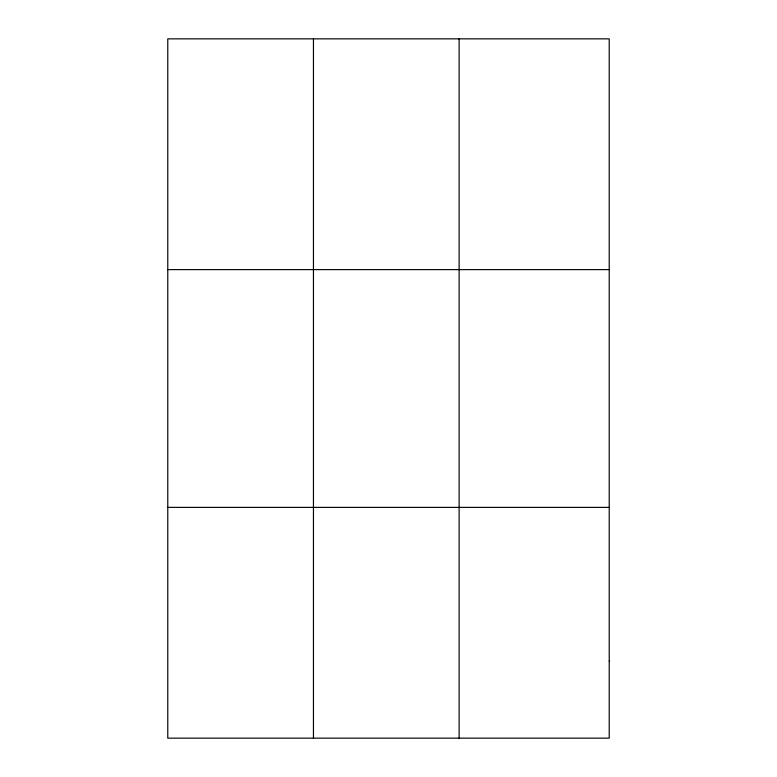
<?xml version="1.0" encoding="UTF-8"?>
<svg xmlns="http://www.w3.org/2000/svg" width="777" height="777" viewBox="0 0 777 777"><rect width="100%" height="100%" fill="white"/><g stroke="black" fill="none" stroke-linecap="round" stroke-linejoin="round"><path stroke-width="1.17" d="M313.452 738.15L313.452 38.85M459.129 738.15L459.129 38.85M167.774 269.619L609.226 269.619M167.774 507.381L609.226 507.381M609.226 661.227L609.226 738.15L167.774 738.15L167.774 38.85L609.226 38.85L609.226 661.227"/></g></svg>
